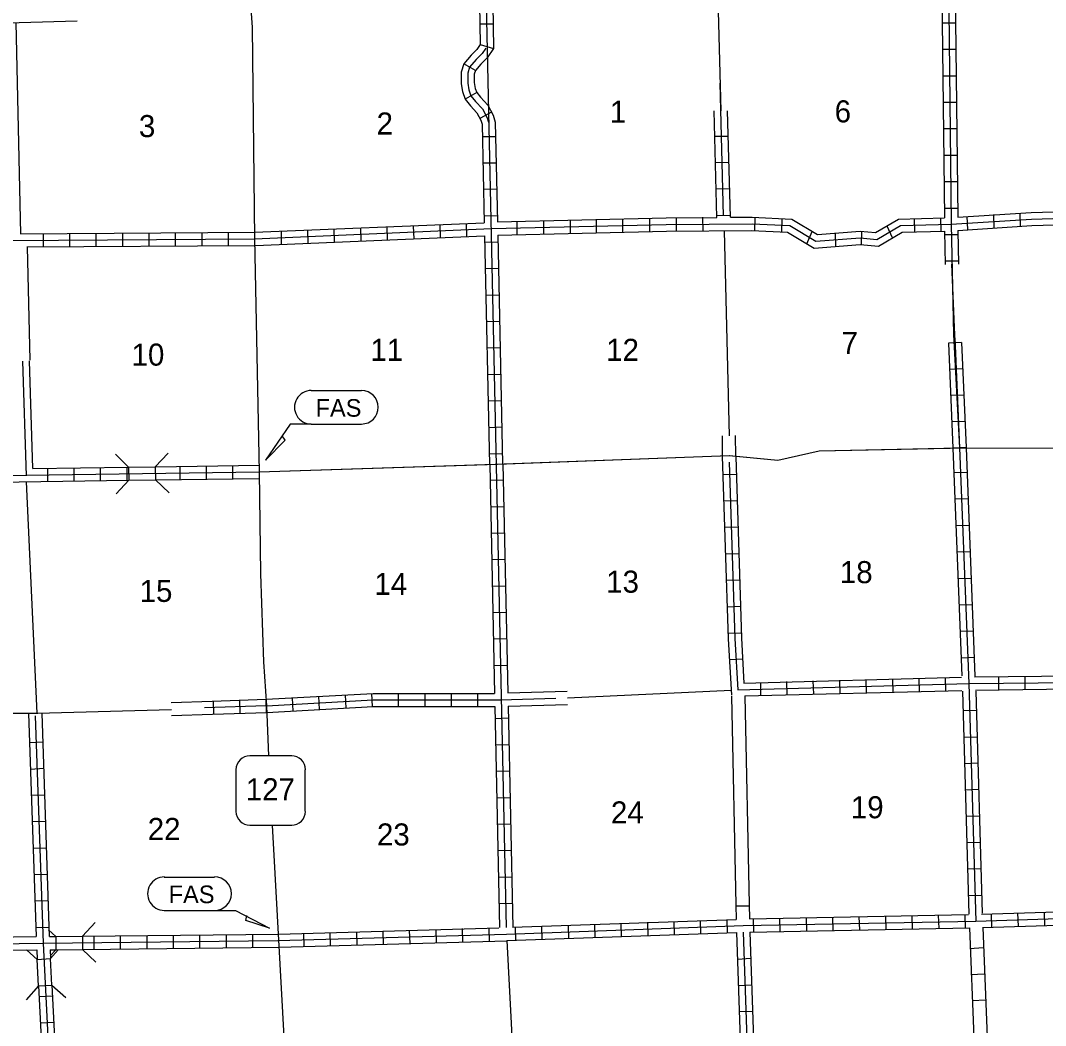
# Model space of a CAD drawing. Extents: x 1989549 to 2353218, y 16533709 to 16909437.
# Drawn here: x 2139657 to 2162908, y 16630131 to 16652926 of the extents above; entities that cross this region are included whole.
import ezdxf

# ---------------------------------------------------------------- set-up
doc = ezdxf.new("R2010")
doc.units = 0
for name, color, linetype in [('L10', 7, 'Continuous'), ('L11', 7, 'Continuous'), ('L13', 7, 'Continuous'), ('L14', 7, 'Continuous'), ('L18', 7, 'Continuous'), ('L21', 7, 'Continuous'), ('L3', 7, 'Continuous'), ('L4', 7, 'Continuous'), ('L8', 7, 'Continuous')]:
    doc.layers.add(name, color=color, linetype=linetype)

msp = doc.modelspace()

# ---------------------------------------------------------------- linework, layer by layer
at = {"layer": 'L10'}
msp.add_line((2139936, 16642764), (2139860, 16645206), dxfattribs=at)
msp.add_lwpolyline([(2135330, 16652769), (2139627, 16652881), (2140946, 16652921)], dxfattribs=at)
at = {"layer": 'L11'}
for p, q in [((2139810, 16647790), (2139868, 16645223)), ((2155571, 16643503), (2155576, 16643048)), ((2155871, 16643512), (2155876, 16643048)), ((2143077, 16637459), (2144006, 16637490)), ((2155785, 16637598), (2155886, 16632865)), ((2156085, 16637605), (2156186, 16632872)), ((2143085, 16637160), (2144015, 16637190))]:
    msp.add_line(p, q, dxfattribs=at)
for points in [[(2150710, 16637673), (2152059, 16637714)], [(2150718, 16637373), (2152068, 16637414)]]:
    msp.add_lwpolyline(points, dxfattribs=at)
at = {"layer": 'L13'}
for p, q in [((2155476, 16653431), (2155541, 16650877)), ((2139550, 16652879), (2139657, 16648089)), ((2155618, 16648156), (2155732, 16643508)), ((2160777, 16647397), (2160855, 16645616)), ((2140034, 16637213), (2139791, 16642464)), ((2152064, 16637560), (2155776, 16637739)), ((2134902, 16637198), (2140054, 16637215)), ((2140034, 16637213), (2143081, 16637302)), ((2150693, 16632059), (2150951, 16627060))]:
    msp.add_line(p, q, dxfattribs=at)
at = {"layer": 'L18'}
for p, q in [((2142110, 16642798), (2141810, 16643089)), ((2142710, 16642806), (2143010, 16643114)), ((2142110, 16642798), (2142710, 16642806)), ((2142110, 16642798), (2142118, 16642498)), ((2142710, 16642806), (2142718, 16642506)), ((2142118, 16642498), (2141827, 16642189)), ((2142118, 16642498), (2142718, 16642506)), ((2142718, 16642506), (2143027, 16642214)), ((2140460, 16632148), (2140293, 16632298)), ((2141060, 16632156), (2141352, 16632464)), ((2140460, 16632148), (2141060, 16632156)), ((2140460, 16632148), (2140460, 16631848)), ((2141060, 16632156), (2141060, 16631856)), ((2140035, 16631631), (2139793, 16631848)), ((2140460, 16631848), (2140327, 16631714)), ((2140335, 16631648), (2140510, 16631848)), ((2140460, 16631848), (2141060, 16631856)), ((2141060, 16631856), (2141368, 16631564)), ((2140035, 16631631), (2140335, 16631648)), ((2140068, 16631031), (2140035, 16631631)), ((2140368, 16631048), (2140335, 16631648)), ((2140068, 16631031), (2139785, 16630714)), ((2140068, 16631031), (2140368, 16631048)), ((2140368, 16631048), (2140685, 16630764))]:
    msp.add_line(p, q, dxfattribs=at)
at = {"layer": 'L21'}
for p, q in [((2146251, 16644531), (2147393, 16644531)), ((2146251, 16643773), (2147393, 16643773)), ((2142918, 16633498), (2144060, 16633498)), ((2142918, 16632739), (2144060, 16632739))]:
    msp.add_line(p, q, dxfattribs=at)
for points in [[(2146251, 16643773), (2145776, 16643773), (2145218, 16642956), (2145660, 16643406), (2145593, 16643506)], [(2144060, 16632739), (2144535, 16632739), (2145302, 16632339), (2144768, 16632514), (2144793, 16632623)]]:
    msp.add_lwpolyline(points, dxfattribs=at)
for centre, start, end in [((2146253, 16644154), 90.0007, 270.0007), ((2147393, 16644154), 270.0007, 90.0007), ((2142920, 16633121), 90.0007, 270.0007), ((2144060, 16633121), 270.0007, 90.0007)]:
    msp.add_arc(centre, 380, start, end, dxfattribs=at)
at = {"layer": 'L3'}
for p, q in [((2145810, 16636248), (2144860, 16636248)), ((2144543, 16635931), (2144543, 16634989)), ((2146118, 16634989), (2146118, 16635931)), ((2144860, 16634673), (2145810, 16634673))]:
    msp.add_line(p, q, dxfattribs=at)
for points in [[(2144652, 16662940), (2144727, 16658523), (2144885, 16653190), (2144910, 16652773), (2144968, 16647973), (2145068, 16642689), (2145102, 16640373), (2145168, 16638381), (2145235, 16637381), (2145285, 16636248)], [(2145718, 16628373), (2145377, 16634673)]]:
    msp.add_lwpolyline(points, dxfattribs=at)
for centre, start, end in [((2144860, 16635933), 90.001, 180.001), ((2145805, 16635933), 0.001, 90.001), ((2144860, 16634988), 180.001, 270.001), ((2145805, 16634988), 270.001, 0.001)]:
    msp.add_arc(centre, 315, start, end, dxfattribs=at)
at = {"layer": 'L4'}
for points in [[(2155743, 16643056), (2156834, 16642956), (2157776, 16643164), (2161118, 16643231)], [(2161118, 16643231), (2166101, 16643223)], [(2150426, 16642864), (2155743, 16643056)], [(2145068, 16642689), (2150426, 16642864)]]:
    msp.add_lwpolyline(points, dxfattribs=at)
at = {"layer": 'L8'}
for p, q in [((2150068, 16653298), (2150088, 16652381)), ((2150218, 16653298), (2150676, 16632356)), ((2150368, 16653298), (2150390, 16652290)), ((2150085, 16652848), (2150385, 16652848)), ((2160568, 16652873), (2160868, 16652873)), ((2150088, 16652381), (2150390, 16652290)), ((2160576, 16652273), (2160876, 16652273)), ((2149980, 16651794), (2149712, 16651942)), ((2160584, 16651673), (2160884, 16651673)), ((2155601, 16648498), (2155526, 16651506)), ((2150008, 16651290), (2149742, 16651142)), ((2155451, 16648456), (2155392, 16650876)), ((2155760, 16648464), (2155693, 16650879)), ((2160593, 16651073), (2160893, 16651073)), ((2150343, 16650845), (2150080, 16650706)), ((2150127, 16650576), (2150176, 16648340)), ((2150427, 16650623), (2150476, 16648356)), ((2160593, 16650473), (2160893, 16650473)), ((2150135, 16650298), (2150435, 16650298)), ((2155410, 16650306), (2155710, 16650306)), ((2155418, 16649706), (2155718, 16649714)), ((2160601, 16649873), (2160901, 16649873)), ((2150143, 16649698), (2150443, 16649698)), ((2160609, 16649273), (2160909, 16649273)), ((2150160, 16649098), (2150460, 16649106)), ((2155435, 16649106), (2155735, 16649114)), ((2160618, 16648673), (2160918, 16648673)), ((2162343, 16648264), (2162334, 16648556)), ((2149768, 16648323), (2149776, 16648031)), ((2150176, 16648498), (2150476, 16648506)), ((2150926, 16648081), (2150926, 16648373)), ((2151526, 16648081), (2151526, 16648373)), ((2152135, 16648106), (2152135, 16648398)), ((2152726, 16648114), (2152726, 16648406)), ((2153318, 16648131), (2153318, 16648423)), ((2153935, 16648139), (2153935, 16648431)), ((2154535, 16648156), (2154535, 16648448)), ((2155143, 16648164), (2155135, 16648464)), ((2155451, 16648506), (2155751, 16648514)), ((2156318, 16648156), (2156326, 16648464)), ((2156926, 16648123), (2156934, 16648431)), ((2159943, 16648139), (2159934, 16648431)), ((2160543, 16648156), (2160534, 16648448)), ((2161143, 16648189), (2161134, 16648481)), ((2161743, 16648231), (2161734, 16648523)), ((2140168, 16648090), (2140168, 16647790)), ((2140768, 16648098), (2140768, 16647798)), ((2141368, 16648098), (2141368, 16647798)), ((2141968, 16648106), (2141968, 16647806)), ((2142568, 16648106), (2142568, 16647806)), ((2143168, 16648114), (2143168, 16647814)), ((2143768, 16648114), (2143768, 16647814)), ((2144368, 16648123), (2144368, 16647823)), ((2145568, 16648148), (2145568, 16647848)), ((2146168, 16648173), (2146176, 16647873)), ((2146768, 16648198), (2146776, 16647906)), ((2147368, 16648214), (2147376, 16647923)), ((2147968, 16648240), (2147976, 16647948)), ((2148568, 16648264), (2148576, 16647973)), ((2149168, 16648290), (2149176, 16647998)), ((2157493, 16647864), (2157618, 16648139)), ((2158151, 16647814), (2158143, 16648106)), ((2158734, 16647848), (2158743, 16648148)), ((2159434, 16647998), (2159318, 16648264)), ((2150185, 16648040), (2150293, 16642856)), ((2150185, 16647898), (2150485, 16647906)), ((2150485, 16648056), (2150593, 16642873)), ((2160626, 16648073), (2160926, 16648073)), ((2160634, 16647473), (2160934, 16647473)), ((2150201, 16647298), (2150501, 16647306)), ((2150210, 16646698), (2150510, 16646706)), ((2150226, 16646098), (2150526, 16646106)), ((2160705, 16645609), (2160809, 16643225)), ((2161004, 16645622), (2160706, 16645609)), ((2160850, 16645725), (2160959, 16643231)), ((2161005, 16645622), (2161109, 16643238)), ((2150235, 16645498), (2150535, 16645506)), ((2139793, 16642598), (2139710, 16645198)), ((2150251, 16644898), (2150551, 16644906)), ((2161030, 16645026), (2160732, 16645013)), ((2161056, 16644430), (2160758, 16644417)), ((2150268, 16644298), (2150568, 16644306)), ((2150276, 16643698), (2150576, 16643706)), ((2161082, 16643834), (2160784, 16643821)), ((2161108, 16643238), (2160810, 16643225)), ((2150293, 16643098), (2150593, 16643106)), ((2140268, 16642773), (2140268, 16642473)), ((2140868, 16642781), (2140868, 16642481)), ((2141468, 16642789), (2141468, 16642489)), ((2142068, 16642798), (2142068, 16642498)), ((2143268, 16642814), (2143268, 16642514)), ((2143868, 16642823), (2143868, 16642523)), ((2144468, 16642831), (2144468, 16642531)), ((2150301, 16642856), (2150410, 16637664)), ((2150601, 16642873), (2150710, 16637673)), ((2150301, 16642498), (2150601, 16642506)), ((2155893, 16642631), (2155593, 16642623)), ((2160834, 16642673), (2161134, 16642681)), ((2160851, 16642073), (2161151, 16642081)), ((2150318, 16641898), (2150618, 16641906)), ((2155910, 16642031), (2155610, 16642023)), ((2155935, 16641431), (2155635, 16641423)), ((2160876, 16641473), (2161176, 16641481)), ((2150335, 16641298), (2150635, 16641306)), ((2160901, 16640873), (2161201, 16640881)), ((2150343, 16640698), (2150643, 16640706)), ((2155951, 16640831), (2155651, 16640823)), ((2155968, 16640231), (2155668, 16640223)), ((2160926, 16640273), (2161226, 16640281)), ((2150360, 16640098), (2150660, 16640106)), ((2150368, 16639498), (2150668, 16639506)), ((2155985, 16639631), (2155685, 16639623)), ((2160951, 16639673), (2161251, 16639681)), ((2156010, 16639031), (2155710, 16639023)), ((2160968, 16639073), (2161268, 16639081)), ((2150385, 16638898), (2150685, 16638906)), ((2156035, 16638439), (2155735, 16638423)), ((2160993, 16638473), (2161293, 16638489)), ((2150393, 16638298), (2150693, 16638306)), ((2156443, 16637914), (2156443, 16637614)), ((2157034, 16637931), (2157043, 16637631)), ((2157634, 16637948), (2157643, 16637648)), ((2158234, 16637964), (2158243, 16637664)), ((2158834, 16637973), (2158843, 16637673)), ((2159434, 16637989), (2159443, 16637689)), ((2160034, 16638006), (2160043, 16637706)), ((2160634, 16638023), (2160643, 16637723)), ((2161843, 16638048), (2161843, 16637748)), ((2162443, 16638056), (2162443, 16637756)), ((2147043, 16637331), (2147026, 16637631)), ((2147643, 16637364), (2147626, 16637664)), ((2148235, 16637364), (2148235, 16637664)), ((2148835, 16637364), (2148835, 16637664)), ((2149435, 16637364), (2149435, 16637664)), ((2150035, 16637364), (2150035, 16637664)), ((2144006, 16637490), (2145227, 16637531)), ((2144044, 16637192), (2144034, 16637490)), ((2144640, 16637212), (2144630, 16637510)), ((2145236, 16637232), (2145227, 16637530)), ((2145843, 16637264), (2145826, 16637564)), ((2146443, 16637298), (2146426, 16637598)), ((2139840, 16637206), (2140010, 16632148)), ((2139993, 16637156), (2140168, 16631998)), ((2140138, 16637216), (2140310, 16632148)), ((2145232, 16637381), (2143832, 16637335)), ((2144015, 16637190), (2145243, 16637231)), ((2150418, 16637364), (2150526, 16632356)), ((2150718, 16637373), (2150826, 16632356)), ((2161034, 16637273), (2161334, 16637281)), ((2150426, 16637098), (2150726, 16637106)), ((2139860, 16636548), (2140160, 16636564)), ((2150435, 16636498), (2150735, 16636506)), ((2161051, 16636673), (2161351, 16636681)), ((2161068, 16636073), (2161368, 16636089)), ((2139885, 16635948), (2140185, 16635964)), ((2150451, 16635898), (2150751, 16635906)), ((2139902, 16635356), (2140202, 16635364)), ((2150460, 16635298), (2150760, 16635306)), ((2161084, 16635473), (2161384, 16635489)), ((2161109, 16634881), (2161409, 16634889)), ((2139927, 16634756), (2140227, 16634764)), ((2150476, 16634698), (2150776, 16634706)), ((2139943, 16634156), (2140243, 16634164)), ((2161126, 16634281), (2161426, 16634289)), ((2150485, 16634098), (2150785, 16634106)), ((2161143, 16633681), (2161443, 16633689)), ((2139968, 16633556), (2140268, 16633564)), ((2150501, 16633498), (2150801, 16633506)), ((2161159, 16633081), (2161459, 16633089)), ((2139985, 16632956), (2140285, 16632964)), ((2150518, 16632898), (2150818, 16632906)), ((2155886, 16632865), (2155893, 16632539)), ((2155887, 16632842), (2156186, 16632848)), ((2156186, 16632872), (2156193, 16632548)), ((2155093, 16632214), (2155085, 16632514)), ((2155693, 16632231), (2155685, 16632531)), ((2156293, 16632256), (2156285, 16632556)), ((2156893, 16632264), (2156884, 16632564)), ((2157493, 16632273), (2157484, 16632573)), ((2158093, 16632289), (2158084, 16632589)), ((2158693, 16632298), (2158684, 16632598)), ((2159293, 16632306), (2159284, 16632606)), ((2159893, 16632323), (2159884, 16632623)), ((2160493, 16632331), (2160484, 16632631)), ((2161093, 16632339), (2161084, 16632639)), ((2161693, 16632356), (2161684, 16632656)), ((2162293, 16632381), (2162284, 16632681)), ((2162893, 16632398), (2162884, 16632698)), ((2140010, 16632356), (2140310, 16632364)), ((2147893, 16631973), (2147885, 16632273)), ((2148493, 16631989), (2148485, 16632289)), ((2149093, 16632006), (2149085, 16632306)), ((2149693, 16632031), (2149685, 16632331)), ((2150293, 16632048), (2150285, 16632348)), ((2150893, 16632064), (2150885, 16632364)), ((2151493, 16632081), (2151485, 16632381)), ((2152093, 16632106), (2152085, 16632406)), ((2152693, 16632131), (2152685, 16632431)), ((2153293, 16632148), (2153285, 16632448)), ((2153893, 16632173), (2153885, 16632473)), ((2154493, 16632189), (2154485, 16632489)), ((2141327, 16631864), (2141327, 16632164)), ((2141927, 16631864), (2141927, 16632164)), ((2142527, 16631873), (2142527, 16632173)), ((2143127, 16631881), (2143127, 16632181)), ((2143727, 16631889), (2143727, 16632189)), ((2144327, 16631889), (2144327, 16632189)), ((2144927, 16631898), (2144927, 16632198)), ((2146093, 16631923), (2146085, 16632223)), ((2146693, 16631939), (2146685, 16632239)), ((2147293, 16631956), (2147285, 16632256)), ((2155901, 16632240), (2156076, 16627223)), ((2156051, 16632248), (2156226, 16627231)), ((2156202, 16632247), (2156376, 16627239)), ((2161193, 16631881), (2161493, 16631898)), ((2155926, 16631639), (2156218, 16631656)), ((2161218, 16631289), (2161518, 16631306)), ((2155943, 16631039), (2156243, 16631056)), ((2140077, 16630789), (2140377, 16630806)), ((2161251, 16630698), (2161551, 16630714)), ((2155968, 16630448), (2156268, 16630456)), ((2140110, 16630189), (2140410, 16630206))]:
    msp.add_line(p, q, dxfattribs=at)
for points in [[(2160359, 16664265), (2160459, 16659031), (2160709, 16653865), (2160768, 16648306), (2160818, 16645806), (2160959, 16643231), (2161168, 16637889), (2161326, 16632498)], [(2160559, 16653548), (2160618, 16648448)], [(2160859, 16653565), (2160918, 16648464)], [(2150088, 16652381), (2150012, 16652272), (2149882, 16652142), (2149712, 16651942), (2149652, 16651752), (2149652, 16651492), (2149682, 16651312), (2149742, 16651142), (2149862, 16650992), (2150012, 16650833), (2150101, 16650663), (2150127, 16650576)], [(2150211, 16652295), (2150127, 16652175), (2149992, 16652040), (2149846, 16651868), (2149802, 16651729), (2149802, 16651505), (2149828, 16651350), (2149875, 16651216), (2149975, 16651091), (2150135, 16650920), (2150241, 16650720), (2150271, 16650620)], [(2150390, 16652290), (2150242, 16652078), (2150102, 16651938), (2149980, 16651794), (2149952, 16651706), (2149952, 16651517), (2149974, 16651387), (2150008, 16651290), (2150089, 16651189), (2150258, 16651008), (2150380, 16650777), (2150427, 16650623)], [(2144968, 16647973), (2150343, 16648206), (2154301, 16648298), (2156251, 16648314), (2157109, 16648273), (2157701, 16647923), (2158701, 16647998), (2159084, 16647956), (2159618, 16648273), (2160768, 16648306), (2162593, 16648423), (2171342, 16648689)], [(2160918, 16648464), (2162584, 16648573), (2165918, 16648673)], [(2144968, 16648123), (2150176, 16648340)], [(2150476, 16648356), (2154301, 16648448), (2155451, 16648456)], [(2155760, 16648464), (2156251, 16648464), (2157151, 16648423), (2157734, 16648073), (2158701, 16648148), (2159051, 16648114), (2159576, 16648423), (2160618, 16648448)], [(2160918, 16648164), (2162601, 16648273), (2165934, 16648373)], [(2139657, 16648089), (2144968, 16648123)], [(2150485, 16648056), (2154310, 16648148), (2156243, 16648164), (2157059, 16648123), (2157659, 16647764), (2158701, 16647848), (2159118, 16647806), (2159659, 16648123), (2160626, 16648148)], [(2160618, 16648148), (2160634, 16647395)], [(2160918, 16648164), (2160934, 16647398)], [(2124019, 16647381), (2129202, 16647648), (2134393, 16647798), (2137177, 16647923), (2144968, 16647973)], [(2144985, 16647823), (2150185, 16648040)], [(2139802, 16647790), (2144968, 16647823)], [(2145068, 16642689), (2150476, 16642864), (2155735, 16643056), (2156834, 16642956), (2157776, 16643164), (2160959, 16643231), (2166251, 16643223), (2171642, 16643306)], [(2160809, 16643223), (2161009, 16638064)], [(2161109, 16643231), (2161309, 16638056)], [(2155576, 16643048), (2155710, 16638898), (2155785, 16637623)], [(2155885, 16643039), (2156010, 16638914), (2156068, 16637898), (2161001, 16638031)], [(2139936, 16642764), (2142102, 16642798)], [(2142727, 16642806), (2145068, 16642839)], [(2155735, 16642906), (2155860, 16638906), (2155926, 16637748), (2161168, 16637889), (2163526, 16637914), (2163851, 16637639), (2164568, 16637948), (2166476, 16637989)], [(2124185, 16642073), (2129335, 16642339), (2134485, 16642539), (2145068, 16642689)], [(2134652, 16642389), (2142110, 16642498)], [(2142718, 16642506), (2145068, 16642539)], [(2161301, 16638039), (2163584, 16638064), (2163876, 16637814), (2164534, 16638098), (2166318, 16638140)], [(2145227, 16637531), (2147660, 16637664), (2150410, 16637664)], [(2156085, 16637605), (2161009, 16637731)], [(2161026, 16637714), (2161168, 16632656)], [(2161318, 16637739), (2163468, 16637764), (2163826, 16637464), (2164601, 16637798), (2166326, 16637839)], [(2161326, 16637714), (2161468, 16632681)], [(2145235, 16637381), (2147660, 16637514), (2150543, 16637514), (2151801, 16637556)], [(2145243, 16637231), (2147660, 16637364), (2150418, 16637364)], [(2161459, 16632656), (2166568, 16632814)], [(2145493, 16632056), (2150685, 16632206), (2156051, 16632398), (2161326, 16632498), (2166726, 16632673), (2170384, 16632673)], [(2150818, 16632364), (2155893, 16632539)], [(2156193, 16632548), (2161159, 16632648)], [(2161476, 16632356), (2166584, 16632514)], [(2145510, 16632206), (2150510, 16632348)], [(2156202, 16632247), (2161193, 16632348)], [(2161184, 16632348), (2161384, 16627389)], [(2161484, 16632356), (2161684, 16627389)], [(2124535, 16631539), (2129644, 16631764), (2137435, 16631964), (2140168, 16631998), (2145493, 16632056)], [(2135068, 16632056), (2137435, 16632114), (2140010, 16632148)], [(2140318, 16632148), (2140460, 16632148)], [(2141060, 16632156), (2145510, 16632206)], [(2145527, 16631906), (2150693, 16632052)], [(2150693, 16632059), (2155901, 16632240)], [(2135093, 16631756), (2137435, 16631814), (2140027, 16631848)], [(2140027, 16631848), (2140035, 16631631)], [(2140168, 16631998), (2140385, 16627748), (2140560, 16623531), (2140685, 16620489), (2140668, 16616331), (2140818, 16611048)], [(2140327, 16631848), (2140335, 16631648)], [(2140327, 16631848), (2140460, 16631848)], [(2141060, 16631856), (2145527, 16631906)], [(2140068, 16631031), (2140235, 16627739), (2140410, 16623523), (2140418, 16623248)], [(2140368, 16631048), (2140535, 16627756), (2140577, 16626814)]]:
    msp.add_lwpolyline(points, dxfattribs=at)

# ---------------------------------------------------------------- texts
at = {"layer": 'L14'}
for s, p in [('1', (2153026, 16650606)), ('6', (2158126, 16650615)), ('3', (2142343, 16650281)), ('2', (2147735, 16650340)), ('7', (2158284, 16645364)), ('10', (2142177, 16645098)), ('11', (2147593, 16645206)), ('12', (2152943, 16645206)), ('18', (2158243, 16640164)), ('13', (2152943, 16639948)), ('15', (2142360, 16639739)), ('14', (2147685, 16639898)), ('19', (2158493, 16634831)), ('24', (2153051, 16634714)), ('22', (2142543, 16634339)), ('23', (2147743, 16634214))]:
    msp.add_text(s, height=500, rotation=359.9999, dxfattribs=at).set_placement(p)
at = {"layer": 'L21'}
for p in [(2146351, 16643939), (2143018, 16632906)]:
    msp.add_text('FAS', height=399.9, rotation=0.0007, dxfattribs=at).set_placement(p)
at = {"layer": 'L3'}
msp.add_text('127', height=500, rotation=359.9999, dxfattribs=at).set_placement((2144768, 16635239))

doc.saveas('drawing.dxf')
